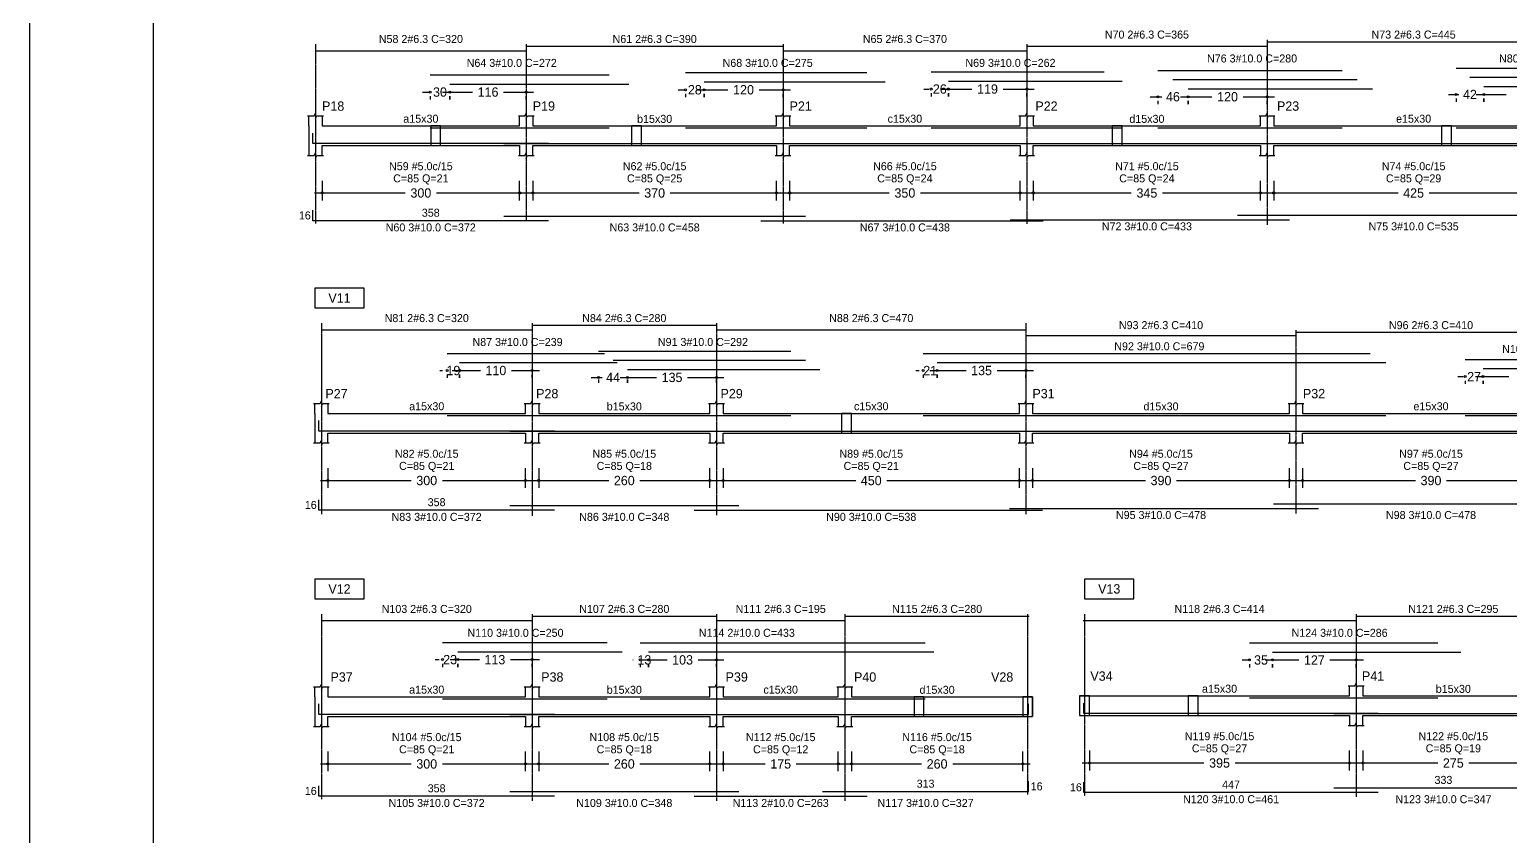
# Model space of a CAD drawing. Extents: x -8959 to 10104, y 7473 to 11928.
# Drawn here: x -8959 to -6710, y 9575 to 10800 of the extents above; entities that cross this region are included whole.
import ezdxf
from ezdxf.enums import TextEntityAlignment as Align

# ---------------------------------------------------------------- set-up
doc = ezdxf.new("R2010")
doc.units = 0
doc.header["$LTSCALE"] = 10
doc.header["$MEASUREMENT"] = 0
doc.linetypes.add('LT0', pattern=[0])
doc.linetypes.add('LT3', pattern=[0.264, 0.12, -0.048, 0.048, -0.048])
for name, color, linetype in [('COT-T', 1, 'LT0'), ('FER-L', 7, 'LT0'), ('FER-T', 2, 'LT0'), ('VIG-L', 7, 'LT0'), ('VIG-T', 8, 'LT0')]:
    doc.layers.add(name, color=color, linetype=linetype)

msp = doc.modelspace()

# ---------------------------------------------------------------- linework, layer by layer
at = {"layer": 'COT-T', "linetype": 'LT3'}
for p, q in [((-8524.9, 10778), (-8524.9, 10505.6)), ((-8204.9, 10778), (-8204.9, 10508.8)), ((-7814.9, 10778), (-7814.9, 10505.6)), ((-7444.9, 10778), (-7444.9, 10504.8)), ((-7079.9, 10784.7), (-7079.9, 10503.5)), ((-8516, 10354.1), (-8516, 10064)), ((-8196, 10354.1), (-8196, 10061.1)), ((-7916, 10354.1), (-7916, 10062.5)), ((-7446, 10354.1), (-7446, 10064)), ((-7036, 10343.4), (-7036, 10064.6)), ((-8516, 9912.4), (-8516, 9631.2)), ((-8196, 9912.4), (-8196, 9628.4)), ((-7916, 9912.4), (-7916, 9628.4)), ((-7721, 9912.4), (-7721, 9628.4)), ((-7443.5, 9912.4), (-7443.5, 9638.3)), ((-7357.1, 9912.4), (-7357.1, 9636.1)), ((-6944.6, 9912.4), (-6944.6, 9634.7))]:
    msp.add_line(p, q, dxfattribs=at)
at = {"layer": 'COT-T', "linetype": 'LT0'}
for p, q in [((-8362.2, 10705.2), (-8352.8, 10705.2)), ((-8332.2, 10705.2), (-8286.6, 10705.2)), ((-8319.1, 10705.2), (-8309.7, 10705.2)), ((-8239.3, 10705.2), (-8193.7, 10705.2)), ((-7974.2, 10708.7), (-7965.8, 10708.7)), ((-7946.2, 10708.7), (-7898.6, 10708.7)), ((-7932.1, 10708.7), (-7923.7, 10708.7)), ((-7851.3, 10708.7), (-7803.7, 10708.7)), ((-7601.2, 10709.8), (-7593.8, 10709.8)), ((-7589.9, 10703.6), (-7589.9, 10698.6)), ((-7575.2, 10709.8), (-7528.1, 10709.8)), ((-7563.9, 10698.6), (-7563.9, 10703.6)), ((-7563.9, 10703.6), (-7563.9, 10698.6)), ((-7560.1, 10709.8), (-7552.7, 10709.8)), ((-7480.8, 10709.8), (-7433.7, 10709.8)), ((-7444.9, 10698.6), (-7444.9, 10703.6)), ((-8350.9, 10698.9), (-8350.9, 10693.9)), ((-8320.9, 10693.9), (-8320.9, 10698.9)), ((-8320.9, 10698.9), (-8320.9, 10693.9)), ((-8204.9, 10693.9), (-8204.9, 10698.9)), ((-7962.9, 10702.4), (-7962.9, 10697.4)), ((-7934.9, 10697.4), (-7934.9, 10702.4)), ((-7934.9, 10702.4), (-7934.9, 10697.4)), ((-7814.9, 10697.4), (-7814.9, 10702.4)), ((-7257.2, 10698.1), (-7239.8, 10698.1)), ((-7245.9, 10691.9), (-7245.9, 10686.9)), ((-7211.2, 10698.1), (-7163.6, 10698.1)), ((-7206.1, 10698.1), (-7188.7, 10698.1)), ((-7199.9, 10686.9), (-7199.9, 10691.9)), ((-7199.9, 10691.9), (-7199.9, 10686.9)), ((-7116.3, 10698.1), (-7068.7, 10698.1)), ((-7079.9, 10686.9), (-7079.9, 10691.9)), ((-6804.2, 10701.6), (-6788.8, 10701.6)), ((-6792.9, 10695.4), (-6792.9, 10690.4)), ((-6762.2, 10701.6), (-6716.6, 10701.6)), ((-6755.1, 10701.6), (-6739.7, 10701.6)), ((-6750.9, 10690.4), (-6750.9, 10695.4)), ((-6750.9, 10695.4), (-6750.9, 10690.4)), ((-8514.9, 10570.6), (-8514.9, 10540.6)), ((-8214.9, 10540.6), (-8214.9, 10570.6)), ((-8194.9, 10570.6), (-8194.9, 10540.6)), ((-7824.9, 10540.6), (-7824.9, 10570.6)), ((-7804.9, 10570.6), (-7804.9, 10540.6)), ((-7454.9, 10540.6), (-7454.9, 10570.6)), ((-7434.9, 10570.6), (-7434.9, 10540.6)), ((-7089.9, 10540.6), (-7089.9, 10570.6)), ((-7069.9, 10570.6), (-7069.9, 10540.6)), ((-8526.2, 10551.9), (-8388.6, 10551.9)), ((-8341.3, 10551.9), (-8203.7, 10551.9)), ((-8206.2, 10551.9), (-8033.6, 10551.9)), ((-7986.3, 10551.9), (-7813.7, 10551.9)), ((-7816.2, 10551.9), (-7653.6, 10551.9)), ((-7606.3, 10551.9), (-7443.7, 10551.9)), ((-7446.2, 10551.9), (-7286.1, 10551.9)), ((-7238.8, 10551.9), (-7078.7, 10551.9)), ((-7081.2, 10551.9), (-6881.1, 10551.9)), ((-6833.8, 10551.9), (-6633.7, 10551.9)), ((-8336.2, 10282.3), (-8332.3, 10282.3)), ((-8325, 10276.1), (-8325, 10271.1)), ((-8317.2, 10282.3), (-8274.6, 10282.3)), ((-8306, 10271.1), (-8306, 10276.1)), ((-8306, 10276.1), (-8306, 10271.1)), ((-8298.6, 10282.3), (-8294.7, 10282.3)), ((-8227.3, 10282.3), (-8184.7, 10282.3)), ((-8196, 10271.1), (-8196, 10276.1)), ((-7613.2, 10282.3), (-7608.3, 10282.3)), ((-7602, 10276.1), (-7602, 10271.1)), ((-7592.2, 10282.3), (-7537.1, 10282.3)), ((-7581, 10271.1), (-7581, 10276.1)), ((-7581, 10276.1), (-7581, 10271.1)), ((-7574.6, 10282.3), (-7569.7, 10282.3)), ((-7489.8, 10282.3), (-7434.7, 10282.3)), ((-7446, 10271.1), (-7446, 10276.1)), ((-8106.2, 10271.8), (-8089.8, 10271.8)), ((-8095, 10268.5), (-8095, 10263.5)), ((-8062.2, 10271.8), (-8007.1, 10271.8)), ((-8056.1, 10271.8), (-8039.7, 10271.8)), ((-8051, 10263.5), (-8051, 10268.5)), ((-8051, 10268.5), (-8051, 10263.5)), ((-7959.8, 10271.8), (-7904.7, 10271.8)), ((-7916, 10263.5), (-7916, 10268.5)), ((-6790.2, 10273.1), (-6782.3, 10273.1)), ((-6779, 10266.8), (-6779, 10261.8)), ((-6763.2, 10273.1), (-6712.6, 10273.1)), ((-6752, 10261.8), (-6752, 10266.8)), ((-6752, 10266.8), (-6752, 10261.8)), ((-6748.6, 10273.1), (-6740.7, 10273.1)), ((-8506, 10134), (-8506, 10104)), ((-8206, 10104), (-8206, 10134)), ((-8186, 10134), (-8186, 10104)), ((-7926, 10104), (-7926, 10134)), ((-7906, 10134), (-7906, 10104)), ((-7456, 10104), (-7456, 10134)), ((-7436, 10134), (-7436, 10104)), ((-7046, 10104), (-7046, 10134)), ((-7026, 10134), (-7026, 10104)), ((-8517.2, 10115.2), (-8379.6, 10115.2)), ((-8332.3, 10115.2), (-8194.7, 10115.2)), ((-8197.2, 10115.2), (-8079.6, 10115.2)), ((-8032.3, 10115.2), (-7914.7, 10115.2)), ((-7917.2, 10115.2), (-7704.6, 10115.2)), ((-7657.3, 10115.2), (-7444.7, 10115.2)), ((-7447.2, 10115.2), (-7264.6, 10115.2)), ((-7217.3, 10115.2), (-7034.7, 10115.2)), ((-7037.2, 10115.2), (-6854.6, 10115.2)), ((-6807.3, 10115.2), (-6624.7, 10115.2)), ((-8343.2, 9843.2), (-8337.3, 9843.2)), ((-8332, 9836.9), (-8332, 9831.9)), ((-8320.2, 9843.2), (-8276.1, 9843.2)), ((-8309, 9831.9), (-8309, 9836.9)), ((-8309, 9836.9), (-8309, 9831.9)), ((-8303.6, 9843.2), (-8297.7, 9843.2)), ((-8228.8, 9843.2), (-8184.7, 9843.2)), ((-8196, 9831.9), (-8196, 9836.9)), ((-8043.2, 9842.8), (-8042.3, 9842.8)), ((-8032, 9836.6), (-8032, 9831.6)), ((-8030.2, 9842.8), (-7991.1, 9842.8)), ((-8019, 9831.6), (-8019, 9836.6)), ((-8019, 9836.6), (-8019, 9831.6)), ((-8008.6, 9842.8), (-8007.7, 9842.8)), ((-7943.8, 9842.8), (-7904.7, 9842.8)), ((-7916, 9831.6), (-7916, 9836.6)), ((-7117.8, 9842.7), (-7105.9, 9842.7)), ((-7106.6, 9836.4), (-7106.6, 9831.4)), ((-7082.8, 9842.7), (-7031.7, 9842.7)), ((-7072.2, 9842.7), (-7060.3, 9842.7)), ((-7071.6, 9831.4), (-7071.6, 9836.4)), ((-7071.6, 9836.4), (-7071.6, 9831.4)), ((-6984.4, 9842.7), (-6933.3, 9842.7)), ((-6944.6, 9831.4), (-6944.6, 9836.4)), ((-8506, 9703.6), (-8506, 9673.6)), ((-8206, 9673.6), (-8206, 9703.6)), ((-8186, 9703.6), (-8186, 9673.6)), ((-7926, 9673.6), (-7926, 9703.6)), ((-7906, 9703.6), (-7906, 9673.6)), ((-7731, 9673.6), (-7731, 9703.6)), ((-7711, 9703.6), (-7711, 9673.6)), ((-7451, 9673.6), (-7451, 9703.6)), ((-7349.6, 9705), (-7349.6, 9675)), ((-6954.6, 9675), (-6954.6, 9705)), ((-6934.6, 9705), (-6934.6, 9675)), ((-8517.2, 9684.8), (-8379.6, 9684.8)), ((-8332.3, 9684.8), (-8194.7, 9684.8)), ((-8197.2, 9684.8), (-8079.6, 9684.8)), ((-8032.3, 9684.8), (-7914.7, 9684.8)), ((-7917.2, 9684.8), (-7842.1, 9684.8)), ((-7794.8, 9684.8), (-7719.7, 9684.8)), ((-7722.2, 9684.8), (-7604.6, 9684.8)), ((-7557.3, 9684.8), (-7439.7, 9684.8)), ((-7360.8, 9686.2), (-7175.7, 9686.2)), ((-7128.4, 9686.2), (-6943.3, 9686.2)), ((-6945.8, 9686.2), (-6820.7, 9686.2)), ((-6773.4, 9686.2), (-6648.3, 9686.2))]:
    msp.add_line(p, q, dxfattribs=at)
at = {"layer": 'COT-T'}
for centre in [(-8350.9, 10705.2), (-8320.9, 10705.2), (-8320.9, 10705.2), (-8204.9, 10705.2), (-7962.9, 10708.7), (-7934.9, 10708.7), (-7934.9, 10708.7), (-7814.9, 10708.7), (-7589.9, 10709.8), (-7563.9, 10709.8), (-7563.9, 10709.8), (-7444.9, 10709.8), (-7245.9, 10698.1), (-7199.9, 10698.1), (-7199.9, 10698.1), (-7079.9, 10698.1), (-6792.9, 10701.6), (-6750.9, 10701.6), (-6750.9, 10701.6), (-8514.9, 10551.9), (-8214.9, 10551.9), (-8194.9, 10551.9), (-7824.9, 10551.9), (-7804.9, 10551.9), (-7454.9, 10551.9), (-7434.9, 10551.9), (-7089.9, 10551.9), (-7069.9, 10551.9), (-8325, 10282.3), (-8306, 10282.3), (-8306, 10282.3), (-8196, 10282.3), (-7602, 10282.3), (-7581, 10282.3), (-7581, 10282.3), (-7446, 10282.3), (-8095, 10271.8), (-8051, 10271.8), (-8051, 10271.8), (-7916, 10271.8), (-6779, 10273.1), (-6752, 10273.1), (-6752, 10273.1), (-8506, 10115.2), (-8206, 10115.2), (-8186, 10115.2), (-7926, 10115.2), (-7906, 10115.2), (-7456, 10115.2), (-7436, 10115.2), (-7046, 10115.2), (-7026, 10115.2), (-8332, 9843.2), (-8309, 9843.2), (-8309, 9843.2), (-8196, 9843.2), (-8032, 9842.8), (-8019, 9842.8), (-8019, 9842.8), (-7916, 9842.8), (-7106.6, 9842.7), (-7071.6, 9842.7), (-7071.6, 9842.7), (-6944.6, 9842.7), (-8506, 9684.8), (-8206, 9684.8), (-8186, 9684.8), (-7926, 9684.8), (-7906, 9684.8), (-7731, 9684.8), (-7711, 9684.8), (-7451, 9684.8), (-7349.6, 9686.2), (-6954.6, 9686.2), (-6934.6, 9686.2)]:
    msp.add_circle(centre, 1.5, dxfattribs=at)
at = {"layer": 'FER-T', "linetype": 'LT0'}
for p, q in [((-8204.9, 10775), (-7814.9, 10775)), ((-7444.9, 10774.7), (-7079.9, 10774.7)), ((-7079.9, 10781.7), (-6634.9, 10781.7)), ((-8524.9, 10768), (-8204.9, 10768)), ((-7814.9, 10768), (-7444.9, 10768)), ((-8350.9, 10731.2), (-8078.9, 10731.2)), ((-7962.9, 10734.7), (-7687.9, 10734.7)), ((-7589.9, 10735.8), (-7327.2, 10735.8)), ((-7245.9, 10738.1), (-6965.9, 10738.1)), ((-6792.9, 10741.6), (-6523.9, 10741.6)), ((-6771.9, 10727.6), (-6502.9, 10727.6)), ((-8320.9, 10717.2), (-8048.9, 10717.2)), ((-7934.9, 10720.7), (-7659.9, 10720.7)), ((-7563.9, 10721.8), (-7299.9, 10721.8)), ((-7222.9, 10724.1), (-6942.9, 10724.1)), ((-7199.9, 10710.1), (-6919.9, 10710.1)), ((-6750.9, 10713.6), (-6481.9, 10713.6)), ((-8528.9, 10626.9), (-8528.9, 10642.9)), ((-8350.9, 10650.9), (-8078.9, 10650.9)), ((-7962.9, 10650.9), (-7687.9, 10650.9)), ((-7589.9, 10650.9), (-7419.9, 10650.9)), ((-7469.9, 10650.9), (-7299.9, 10650.9)), ((-7245.9, 10650.9), (-6965.9, 10650.9)), ((-6792.9, 10650.9), (-6523.9, 10650.9)), ((-8170.9, 10626.9), (-8528.9, 10626.9)), ((-8238.9, 10626.9), (-7780.9, 10626.9)), ((-7848.9, 10626.9), (-7419.9, 10626.9)), ((-7469.9, 10626.9), (-7045.9, 10626.9)), ((-7124.9, 10626.9), (-6589.9, 10626.9)), ((-8528.9, 10509.8), (-8528.9, 10525.8)), ((-8170.9, 10509.8), (-8528.9, 10509.8)), ((-8238.9, 10516.8), (-7780.9, 10516.8)), ((-7848.9, 10509.8), (-7419.9, 10509.8)), ((-7469.9, 10511.3), (-7045.9, 10511.3)), ((-7124.9, 10518.3), (-6589.9, 10518.3)), ((-8516, 10344.1), (-8196, 10344.1)), ((-8196, 10351.1), (-7916, 10351.1)), ((-7916, 10344.1), (-7446, 10344.1)), ((-7446, 10335.5), (-7036, 10335.5)), ((-7036, 10340.4), (-6626, 10340.4)), ((-8325, 10308.3), (-8086, 10308.3)), ((-8095, 10311.8), (-7803, 10311.8)), ((-7602, 10308.3), (-6923.4, 10308.3)), ((-6779, 10299.1), (-6512, 10299.1)), ((-8306, 10294.3), (-8067, 10294.3)), ((-8073, 10297.8), (-7781, 10297.8)), ((-8051, 10283.8), (-7759, 10283.8)), ((-7581, 10294.3), (-6899.4, 10294.3)), ((-6752, 10285.1), (-6485, 10285.1)), ((-8325, 10214.2), (-8086, 10214.2)), ((-8095, 10214.2), (-7803, 10214.2)), ((-7602, 10214.2), (-7421, 10214.2)), ((-7471, 10214.2), (-6899.4, 10214.2)), ((-6779, 10214.2), (-6512, 10214.2)), ((-8520, 10190.2), (-8520, 10206.2)), ((-8162, 10190.2), (-8520, 10190.2)), ((-8230, 10190.2), (-7882, 10190.2)), ((-7950, 10190.2), (-7421, 10190.2)), ((-7471, 10190.2), (-7002, 10190.2)), ((-7070, 10190.2), (-6592, 10190.2)), ((-8520, 10070.1), (-8520, 10086.1)), ((-8230, 10077.1), (-7882, 10077.1)), ((-7070, 10079.9), (-6592, 10079.9)), ((-8162, 10070.1), (-8520, 10070.1)), ((-7950, 10070.1), (-7421, 10070.1)), ((-7471, 10072.9), (-7002, 10072.9)), ((-8516, 9902.4), (-8196, 9902.4)), ((-8196, 9909.4), (-7916, 9909.4)), ((-7916, 9902.4), (-7721, 9902.4)), ((-7721, 9909.4), (-7441, 9909.4)), ((-7359.1, 9902.4), (-6945.1, 9902.4)), ((-6944.6, 9909.4), (-6649.6, 9909.4)), ((-8332, 9869.2), (-8082, 9869.2)), ((-8309, 9855.2), (-8059, 9855.2)), ((-8032, 9868.8), (-7599, 9868.8)), ((-8019, 9854.8), (-7586, 9854.8)), ((-7106.6, 9868.7), (-6820.6, 9868.7)), ((-7071.6, 9854.7), (-6785.6, 9854.7)), ((-8332, 9783.8), (-8082, 9783.8)), ((-8032, 9783.8), (-7599, 9783.8)), ((-7106.6, 9785.2), (-6820.6, 9785.2)), ((-8520, 9759.8), (-8520, 9775.8)), ((-8162, 9759.8), (-8520, 9759.8)), ((-8230, 9759.8), (-7882, 9759.8)), ((-7950, 9759.8), (-7687, 9759.8)), ((-7755, 9759.8), (-7442, 9759.8)), ((-7442, 9759.8), (-7442, 9775.8)), ((-7358.1, 9761.2), (-7358.1, 9777.2)), ((-6911.1, 9761.2), (-7358.1, 9761.2)), ((-6978.6, 9761.2), (-6645.6, 9761.2)), ((-8520, 9635.7), (-8520, 9651.7)), ((-7442, 9642.7), (-7442, 9658.7)), ((-7358.1, 9641.3), (-7358.1, 9657.3)), ((-6978.6, 9648.3), (-6645.6, 9648.3)), ((-8162, 9635.7), (-8520, 9635.7)), ((-8230, 9642.7), (-7882, 9642.7)), ((-7950, 9635.7), (-7687, 9635.7)), ((-7755, 9642.7), (-7442, 9642.7)), ((-6911.1, 9641.3), (-7358.1, 9641.3))]:
    msp.add_line(p, q, dxfattribs=at)
at = {"layer": 'VIG-T', "linetype": 'ByBlock'}
for p, q in [((-8959, 11928.5), (-8959, 7473.5)), ((-8771.5, 11853.5), (-8771.5, 7573.5))]:
    msp.add_line(p, q, dxfattribs=at)
at = {"layer": 'VIG-T', "linetype": 'LT0'}
for p, q in [((-8536.9, 10668.9), (-8526.9, 10668.9)), ((-8534.9, 10653.9), (-8534.9, 10668.9)), ((-8526.9, 10668.9), (-8524.9, 10672.9)), ((-8524.9, 10672.9), (-8524.9, 10664.9)), ((-8524.9, 10664.9), (-8522.9, 10668.9)), ((-8522.9, 10668.9), (-8512.9, 10668.9)), ((-8514.9, 10668.9), (-8514.9, 10653.9)), ((-8216.9, 10668.9), (-8206.9, 10668.9)), ((-8214.9, 10653.9), (-8214.9, 10668.9)), ((-8206.9, 10668.9), (-8204.9, 10672.9)), ((-8204.9, 10672.9), (-8204.9, 10664.9)), ((-8204.9, 10664.9), (-8202.9, 10668.9)), ((-8202.9, 10668.9), (-8192.9, 10668.9)), ((-8194.9, 10668.9), (-8194.9, 10653.9)), ((-7826.9, 10668.9), (-7816.9, 10668.9)), ((-7824.9, 10653.9), (-7824.9, 10668.9)), ((-7816.9, 10668.9), (-7814.9, 10672.9)), ((-7814.9, 10672.9), (-7814.9, 10664.9)), ((-7814.9, 10664.9), (-7812.9, 10668.9)), ((-7812.9, 10668.9), (-7802.9, 10668.9)), ((-7804.9, 10668.9), (-7804.9, 10653.9)), ((-7456.9, 10668.9), (-7446.9, 10668.9)), ((-7454.9, 10653.9), (-7454.9, 10668.9)), ((-7446.9, 10668.9), (-7444.9, 10672.9)), ((-7444.9, 10672.9), (-7444.9, 10664.9)), ((-7444.9, 10664.9), (-7442.9, 10668.9)), ((-7442.9, 10668.9), (-7432.9, 10668.9)), ((-7434.9, 10668.9), (-7434.9, 10653.9)), ((-7434.9, 10668.9), (-7434.9, 10653.9)), ((-7091.9, 10668.9), (-7081.9, 10668.9)), ((-7089.9, 10653.9), (-7089.9, 10668.9)), ((-7081.9, 10668.9), (-7079.9, 10672.9)), ((-7079.9, 10672.9), (-7079.9, 10664.9)), ((-7079.9, 10664.9), (-7077.9, 10668.9)), ((-7077.9, 10668.9), (-7067.9, 10668.9)), ((-7069.9, 10668.9), (-7069.9, 10653.9)), ((-8534.9, 10653.9), (-8534.9, 10623.9)), ((-8514.9, 10653.9), (-8349.9, 10653.9)), ((-8349.9, 10653.9), (-8334.9, 10653.9)), ((-8334.9, 10653.9), (-8349.9, 10653.9)), ((-8349.9, 10653.9), (-8349.9, 10623.9)), ((-8334.9, 10653.9), (-8214.9, 10653.9)), ((-8334.9, 10623.9), (-8334.9, 10653.9)), ((-8194.9, 10653.9), (-8044.9, 10653.9)), ((-8044.9, 10653.9), (-8029.9, 10653.9)), ((-8029.9, 10653.9), (-8044.9, 10653.9)), ((-8044.9, 10653.9), (-8044.9, 10623.9)), ((-8029.9, 10653.9), (-7824.9, 10653.9)), ((-8029.9, 10623.9), (-8029.9, 10653.9)), ((-7804.9, 10653.9), (-7454.9, 10653.9)), ((-7434.9, 10653.9), (-7419.9, 10653.9)), ((-7434.9, 10653.9), (-7314.9, 10653.9)), ((-7314.9, 10653.9), (-7299.9, 10653.9)), ((-7299.9, 10653.9), (-7314.9, 10653.9)), ((-7314.9, 10653.9), (-7314.9, 10623.9)), ((-7299.9, 10653.9), (-7089.9, 10653.9)), ((-7299.9, 10623.9), (-7299.9, 10653.9)), ((-7069.9, 10653.9), (-6814.9, 10653.9)), ((-6814.9, 10653.9), (-6799.9, 10653.9)), ((-6799.9, 10653.9), (-6814.9, 10653.9)), ((-6814.9, 10653.9), (-6814.9, 10623.9)), ((-6799.9, 10653.9), (-6644.9, 10653.9)), ((-6799.9, 10623.9), (-6799.9, 10653.9)), ((-8534.9, 10623.9), (-8534.9, 10608.9)), ((-8514.9, 10623.9), (-8349.9, 10623.9)), ((-8514.9, 10608.9), (-8514.9, 10623.9)), ((-8349.9, 10623.9), (-8334.9, 10623.9)), ((-8349.9, 10623.9), (-8334.9, 10623.9)), ((-8334.9, 10623.9), (-8214.9, 10623.9)), ((-8214.9, 10623.9), (-8214.9, 10608.9)), ((-8194.9, 10623.9), (-8044.9, 10623.9)), ((-8194.9, 10608.9), (-8194.9, 10623.9)), ((-8044.9, 10623.9), (-8029.9, 10623.9)), ((-8044.9, 10623.9), (-8029.9, 10623.9)), ((-8029.9, 10623.9), (-7824.9, 10623.9)), ((-7824.9, 10623.9), (-7824.9, 10608.9)), ((-7804.9, 10623.9), (-7454.9, 10623.9)), ((-7804.9, 10608.9), (-7804.9, 10623.9)), ((-7454.9, 10623.9), (-7454.9, 10608.9)), ((-7434.9, 10608.9), (-7434.9, 10623.9)), ((-7434.9, 10623.9), (-7314.9, 10623.9)), ((-7314.9, 10623.9), (-7299.9, 10623.9)), ((-7314.9, 10623.9), (-7299.9, 10623.9)), ((-7299.9, 10623.9), (-7089.9, 10623.9)), ((-7089.9, 10623.9), (-7089.9, 10608.9)), ((-7069.9, 10623.9), (-6814.9, 10623.9)), ((-7069.9, 10608.9), (-7069.9, 10623.9)), ((-6814.9, 10623.9), (-6799.9, 10623.9)), ((-6814.9, 10623.9), (-6799.9, 10623.9)), ((-6799.9, 10623.9), (-6644.9, 10623.9)), ((-8536.9, 10608.9), (-8526.9, 10608.9)), ((-8526.9, 10608.9), (-8524.9, 10612.9)), ((-8524.9, 10612.9), (-8524.9, 10604.9)), ((-8524.9, 10604.9), (-8522.9, 10608.9)), ((-8522.9, 10608.9), (-8512.9, 10608.9)), ((-8216.9, 10608.9), (-8206.9, 10608.9)), ((-8206.9, 10608.9), (-8204.9, 10612.9)), ((-8204.9, 10612.9), (-8204.9, 10604.9)), ((-8204.9, 10604.9), (-8202.9, 10608.9)), ((-8202.9, 10608.9), (-8192.9, 10608.9)), ((-7826.9, 10608.9), (-7816.9, 10608.9)), ((-7816.9, 10608.9), (-7814.9, 10612.9)), ((-7814.9, 10612.9), (-7814.9, 10604.9)), ((-7814.9, 10604.9), (-7812.9, 10608.9)), ((-7812.9, 10608.9), (-7802.9, 10608.9)), ((-7456.9, 10608.9), (-7446.9, 10608.9)), ((-7446.9, 10608.9), (-7444.9, 10612.9)), ((-7444.9, 10612.9), (-7444.9, 10604.9)), ((-7444.9, 10604.9), (-7442.9, 10608.9)), ((-7442.9, 10608.9), (-7432.9, 10608.9)), ((-7091.9, 10608.9), (-7081.9, 10608.9)), ((-7081.9, 10608.9), (-7079.9, 10612.9)), ((-7079.9, 10612.9), (-7079.9, 10604.9)), ((-7079.9, 10604.9), (-7077.9, 10608.9)), ((-7077.9, 10608.9), (-7067.9, 10608.9)), ((-8451, 10407.3), (-8526, 10407.3)), ((-8526, 10407.3), (-8526, 10377.3)), ((-8451, 10377.3), (-8451, 10407.3)), ((-8526, 10377.3), (-8451, 10377.3)), ((-8528, 10232.2), (-8518, 10232.2)), ((-8526, 10217.2), (-8526, 10232.2)), ((-8518, 10232.2), (-8516, 10236.2)), ((-8516, 10236.2), (-8516, 10228.2)), ((-8516, 10228.2), (-8514, 10232.2)), ((-8514, 10232.2), (-8504, 10232.2)), ((-8506, 10232.2), (-8506, 10217.2)), ((-8208, 10232.2), (-8198, 10232.2)), ((-8206, 10217.2), (-8206, 10232.2)), ((-8198, 10232.2), (-8196, 10236.2)), ((-8196, 10236.2), (-8196, 10228.2)), ((-8196, 10228.2), (-8194, 10232.2)), ((-8194, 10232.2), (-8184, 10232.2)), ((-8186, 10232.2), (-8186, 10217.2)), ((-7928, 10232.2), (-7918, 10232.2)), ((-7926, 10217.2), (-7926, 10232.2)), ((-7918, 10232.2), (-7916, 10236.2)), ((-7916, 10236.2), (-7916, 10228.2)), ((-7916, 10228.2), (-7914, 10232.2)), ((-7914, 10232.2), (-7904, 10232.2)), ((-7906, 10232.2), (-7906, 10217.2)), ((-7458, 10232.2), (-7448, 10232.2)), ((-7456, 10217.2), (-7456, 10232.2)), ((-7448, 10232.2), (-7446, 10236.2)), ((-7446, 10236.2), (-7446, 10228.2)), ((-7446, 10228.2), (-7444, 10232.2)), ((-7444, 10232.2), (-7434, 10232.2)), ((-7436, 10232.2), (-7436, 10217.2)), ((-7436, 10232.2), (-7436, 10217.2)), ((-7048, 10232.2), (-7038, 10232.2)), ((-7046, 10217.2), (-7046, 10232.2)), ((-7038, 10232.2), (-7036, 10236.2)), ((-7036, 10236.2), (-7036, 10228.2)), ((-7036, 10228.2), (-7034, 10232.2)), ((-7034, 10232.2), (-7024, 10232.2)), ((-7026, 10232.2), (-7026, 10217.2)), ((-8526, 10217.2), (-8526, 10187.2)), ((-8506, 10217.2), (-8206, 10217.2)), ((-8186, 10217.2), (-7926, 10217.2)), ((-7906, 10217.2), (-7726, 10217.2)), ((-7726, 10217.2), (-7711, 10217.2)), ((-7711, 10217.2), (-7726, 10217.2)), ((-7726, 10217.2), (-7726, 10187.2)), ((-7711, 10217.2), (-7456, 10217.2)), ((-7711, 10187.2), (-7711, 10217.2)), ((-7436, 10217.2), (-7421, 10217.2)), ((-7436, 10217.2), (-7046, 10217.2)), ((-7026, 10217.2), (-6636, 10217.2)), ((-8526, 10187.2), (-8526, 10172.2)), ((-8506, 10187.2), (-8206, 10187.2)), ((-8506, 10172.2), (-8506, 10187.2)), ((-8206, 10187.2), (-8206, 10172.2)), ((-8186, 10187.2), (-7926, 10187.2)), ((-8186, 10172.2), (-8186, 10187.2)), ((-7926, 10187.2), (-7926, 10172.2)), ((-7906, 10187.2), (-7726, 10187.2)), ((-7906, 10172.2), (-7906, 10187.2)), ((-7726, 10187.2), (-7711, 10187.2)), ((-7726, 10187.2), (-7711, 10187.2)), ((-7711, 10187.2), (-7456, 10187.2)), ((-7456, 10187.2), (-7456, 10172.2)), ((-7436, 10172.2), (-7436, 10187.2)), ((-7436, 10187.2), (-7046, 10187.2)), ((-7046, 10187.2), (-7046, 10172.2)), ((-7026, 10187.2), (-6636, 10187.2)), ((-7026, 10172.2), (-7026, 10187.2)), ((-8528, 10172.2), (-8518, 10172.2)), ((-8518, 10172.2), (-8516, 10176.2)), ((-8516, 10176.2), (-8516, 10168.2)), ((-8516, 10168.2), (-8514, 10172.2)), ((-8514, 10172.2), (-8504, 10172.2)), ((-8208, 10172.2), (-8198, 10172.2)), ((-8198, 10172.2), (-8196, 10176.2)), ((-8196, 10176.2), (-8196, 10168.2)), ((-8196, 10168.2), (-8194, 10172.2)), ((-8194, 10172.2), (-8184, 10172.2)), ((-7928, 10172.2), (-7918, 10172.2)), ((-7918, 10172.2), (-7916, 10176.2)), ((-7916, 10176.2), (-7916, 10168.2)), ((-7916, 10168.2), (-7914, 10172.2)), ((-7914, 10172.2), (-7904, 10172.2)), ((-7458, 10172.2), (-7448, 10172.2)), ((-7448, 10172.2), (-7446, 10176.2)), ((-7446, 10176.2), (-7446, 10168.2)), ((-7446, 10168.2), (-7444, 10172.2)), ((-7444, 10172.2), (-7434, 10172.2)), ((-7048, 10172.2), (-7038, 10172.2)), ((-7038, 10172.2), (-7036, 10176.2)), ((-7036, 10176.2), (-7036, 10168.2)), ((-7036, 10168.2), (-7034, 10172.2)), ((-7034, 10172.2), (-7024, 10172.2)), ((-8451, 9965.6), (-8526, 9965.6)), ((-8526, 9965.6), (-8526, 9935.6)), ((-8451, 9935.6), (-8451, 9965.6)), ((-7282.1, 9965.6), (-7357.1, 9965.6)), ((-7357.1, 9965.6), (-7357.1, 9935.6)), ((-7282.1, 9935.6), (-7282.1, 9965.6)), ((-8526, 9935.6), (-8451, 9935.6)), ((-7357.1, 9935.6), (-7282.1, 9935.6)), ((-8518, 9801.8), (-8516, 9805.8)), ((-8516, 9805.8), (-8516, 9797.8)), ((-8198, 9801.8), (-8196, 9805.8)), ((-8196, 9805.8), (-8196, 9797.8)), ((-7918, 9801.8), (-7916, 9805.8)), ((-7916, 9805.8), (-7916, 9797.8)), ((-7723, 9801.8), (-7721, 9805.8)), ((-7721, 9805.8), (-7721, 9797.8)), ((-6946.6, 9803.2), (-6944.6, 9807.2)), ((-6944.6, 9807.2), (-6944.6, 9799.2)), ((-8528, 9801.8), (-8518, 9801.8)), ((-8526, 9786.8), (-8526, 9801.8)), ((-8526, 9786.8), (-8526, 9756.8)), ((-8516, 9797.8), (-8514, 9801.8)), ((-8514, 9801.8), (-8504, 9801.8)), ((-8506, 9801.8), (-8506, 9786.8)), ((-8506, 9786.8), (-8206, 9786.8)), ((-8208, 9801.8), (-8198, 9801.8)), ((-8206, 9786.8), (-8206, 9801.8)), ((-8196, 9797.8), (-8194, 9801.8)), ((-8194, 9801.8), (-8184, 9801.8)), ((-8186, 9801.8), (-8186, 9786.8)), ((-8186, 9786.8), (-7926, 9786.8)), ((-7928, 9801.8), (-7918, 9801.8)), ((-7926, 9786.8), (-7926, 9801.8)), ((-7916, 9797.8), (-7914, 9801.8)), ((-7914, 9801.8), (-7904, 9801.8)), ((-7906, 9801.8), (-7906, 9786.8)), ((-7906, 9786.8), (-7731, 9786.8)), ((-7733, 9801.8), (-7723, 9801.8)), ((-7731, 9786.8), (-7731, 9801.8)), ((-7721, 9797.8), (-7719, 9801.8)), ((-7719, 9801.8), (-7709, 9801.8)), ((-7711, 9801.8), (-7711, 9786.8)), ((-7711, 9786.8), (-7616, 9786.8)), ((-7616, 9786.8), (-7601, 9786.8)), ((-7601, 9786.8), (-7616, 9786.8)), ((-7616, 9786.8), (-7616, 9756.8)), ((-7601, 9786.8), (-7451, 9786.8)), ((-7601, 9756.8), (-7601, 9786.8)), ((-7451, 9786.8), (-7436, 9786.8)), ((-7436, 9786.8), (-7451, 9786.8)), ((-7451, 9786.8), (-7451, 9756.8)), ((-7436, 9786.8), (-7436, 9756.8)), ((-7436, 9756.8), (-7436, 9786.8)), ((-7364.6, 9788.2), (-7349.6, 9788.2)), ((-7364.6, 9788.2), (-7364.6, 9758.2)), ((-7349.6, 9788.2), (-7364.6, 9788.2)), ((-7364.6, 9788.2), (-7364.6, 9758.2)), ((-7349.6, 9788.2), (-7199.6, 9788.2)), ((-7349.6, 9758.2), (-7349.6, 9788.2)), ((-7199.6, 9788.2), (-7184.6, 9788.2)), ((-7184.6, 9788.2), (-7199.6, 9788.2)), ((-7199.6, 9788.2), (-7199.6, 9758.2)), ((-7184.6, 9788.2), (-6954.6, 9788.2)), ((-7184.6, 9758.2), (-7184.6, 9788.2)), ((-6956.6, 9803.2), (-6946.6, 9803.2)), ((-6954.6, 9788.2), (-6954.6, 9803.2)), ((-6944.6, 9799.2), (-6942.6, 9803.2)), ((-6942.6, 9803.2), (-6932.6, 9803.2)), ((-6934.6, 9803.2), (-6934.6, 9788.2)), ((-6934.6, 9788.2), (-6659.6, 9788.2)), ((-8528, 9741.8), (-8518, 9741.8)), ((-8526, 9756.8), (-8526, 9741.8)), ((-8518, 9741.8), (-8516, 9745.8)), ((-8516, 9745.8), (-8516, 9737.8)), ((-8516, 9737.8), (-8514, 9741.8)), ((-8514, 9741.8), (-8504, 9741.8)), ((-8506, 9756.8), (-8206, 9756.8)), ((-8506, 9741.8), (-8506, 9756.8)), ((-8208, 9741.8), (-8198, 9741.8)), ((-8206, 9756.8), (-8206, 9741.8)), ((-8198, 9741.8), (-8196, 9745.8)), ((-8196, 9745.8), (-8196, 9737.8)), ((-8196, 9737.8), (-8194, 9741.8)), ((-8194, 9741.8), (-8184, 9741.8)), ((-8186, 9756.8), (-7926, 9756.8)), ((-8186, 9741.8), (-8186, 9756.8)), ((-7928, 9741.8), (-7918, 9741.8)), ((-7926, 9756.8), (-7926, 9741.8)), ((-7918, 9741.8), (-7916, 9745.8)), ((-7916, 9745.8), (-7916, 9737.8)), ((-7916, 9737.8), (-7914, 9741.8)), ((-7914, 9741.8), (-7904, 9741.8)), ((-7906, 9756.8), (-7731, 9756.8)), ((-7906, 9741.8), (-7906, 9756.8)), ((-7733, 9741.8), (-7723, 9741.8)), ((-7731, 9756.8), (-7731, 9741.8)), ((-7723, 9741.8), (-7721, 9745.8)), ((-7721, 9745.8), (-7721, 9737.8)), ((-7721, 9737.8), (-7719, 9741.8)), ((-7719, 9741.8), (-7709, 9741.8)), ((-7711, 9756.8), (-7616, 9756.8)), ((-7711, 9741.8), (-7711, 9756.8)), ((-7616, 9756.8), (-7601, 9756.8)), ((-7616, 9756.8), (-7601, 9756.8)), ((-7601, 9756.8), (-7451, 9756.8)), ((-7451, 9756.8), (-7436, 9756.8)), ((-7451, 9756.8), (-7436, 9756.8)), ((-7364.6, 9758.2), (-7349.6, 9758.2)), ((-7364.6, 9758.2), (-7349.6, 9758.2)), ((-7349.6, 9758.2), (-7199.6, 9758.2)), ((-7199.6, 9758.2), (-7184.6, 9758.2)), ((-7199.6, 9758.2), (-7184.6, 9758.2)), ((-7184.6, 9758.2), (-6954.6, 9758.2)), ((-6956.6, 9743.2), (-6946.6, 9743.2)), ((-6954.6, 9758.2), (-6954.6, 9743.2)), ((-6946.6, 9743.2), (-6944.6, 9747.2)), ((-6944.6, 9747.2), (-6944.6, 9739.2)), ((-6944.6, 9739.2), (-6942.6, 9743.2)), ((-6942.6, 9743.2), (-6932.6, 9743.2)), ((-6934.6, 9758.2), (-6659.6, 9758.2)), ((-6934.6, 9743.2), (-6934.6, 9758.2))]:
    msp.add_line(p, q, dxfattribs=at)

# ---------------------------------------------------------------- texts
at = {"layer": 'COT-T'}
for s, p in [('30', (-8335.9, 10705.2)), ('116', (-8262.9, 10705.2)), ('28', (-7948.9, 10708.7)), ('120', (-7874.9, 10708.7)), ('26', (-7576.9, 10709.8)), ('119', (-7504.4, 10709.8)), ('46', (-7222.9, 10698.1)), ('120', (-7139.9, 10698.1)), ('42', (-6771.9, 10701.6)), ('300', (-8364.9, 10551.9)), ('370', (-8009.9, 10551.9)), ('350', (-7629.9, 10551.9)), ('345', (-7262.4, 10551.9)), ('425', (-6857.4, 10551.9)), ('19', (-8315.5, 10282.3)), ('110', (-8251, 10282.3)), ('44', (-8073, 10271.8)), ('135', (-7983.5, 10271.8)), ('21', (-7591.5, 10282.3)), ('135', (-7513.5, 10282.3)), ('27', (-6765.5, 10273.1)), ('300', (-8356, 10115.2)), ('260', (-8056, 10115.2)), ('450', (-7681, 10115.2)), ('390', (-7241, 10115.2)), ('390', (-6831, 10115.2)), ('23', (-8320.5, 9843.2)), ('113', (-8252.5, 9843.2)), ('13', (-8025.5, 9842.8)), ('103', (-7967.5, 9842.8)), ('35', (-7089.1, 9842.7)), ('127', (-7008.1, 9842.7)), ('300', (-8356, 9684.8)), ('260', (-8056, 9684.8)), ('175', (-7818.5, 9684.8)), ('260', (-7581, 9684.8)), ('395', (-7152.1, 9686.2)), ('275', (-6797.1, 9686.2))]:
    msp.add_text(s, height=14.18, dxfattribs=at).set_placement(p, align=Align.MIDDLE)
at = {"layer": 'FER-L'}
for s, p in [('N70 2#6.3 C=365', (-7262.4, 10792.5)), ('N73 2#6.3 C=445', (-6857.4, 10792.5)), ('N58 2#6.3 C=320', (-8364.9, 10785.8)), ('N61 2#6.3 C=390', (-8009.9, 10785.8)), ('N65 2#6.3 C=370', (-7629.9, 10785.8)), ('N64 3#10.0 C=272', (-8226.9, 10749.5)), ('N68 3#10.0 C=275', (-7838.3, 10749.5)), ('N69 3#10.0 C=262', (-7469.6, 10749.5)), ('N76 3#10.0 C=280', (-7102.7, 10756.2)), ('N80 3#10.0 C=269', (-6659.2, 10756.2)), ('N59 #5.0c/15', (-8364.9, 10592.8)), ('N62 #5.0c/15', (-8009.9, 10592.8)), ('N66 #5.0c/15', (-7629.9, 10592.8)), ('N71 #5.0c/15', (-7262.4, 10592.8)), ('N74 #5.0c/15', (-6857.4, 10592.8)), ('C=85 Q=21', (-8364.9, 10572.5)), ('C=85 Q=25', (-8009.9, 10572.5)), ('C=85 Q=24', (-7629.9, 10572.5)), ('C=85 Q=24', (-7262.4, 10572.5)), ('C=85 Q=29', (-6857.4, 10572.5)), ('16', (-8541.1, 10517.8)), ('358', (-8349.9, 10521.9)), ('N60 3#10.0 C=372', (-8349.9, 10499.6)), ('N63 3#10.0 C=458', (-8009.9, 10499.6)), ('N67 3#10.0 C=438', (-7629.9, 10499.6)), ('N72 3#10.0 C=433', (-7262.4, 10501.2)), ('N75 3#10.0 C=535', (-6857.4, 10501.2)), ('N81 2#6.3 C=320', (-8356, 10361.9)), ('N84 2#6.3 C=280', (-8056, 10361.9)), ('N88 2#6.3 C=470', (-7681, 10361.9)), ('N93 2#6.3 C=410', (-7241, 10351.2)), ('N96 2#6.3 C=410', (-6831, 10351.2)), ('N87 3#10.0 C=239', (-8218.1, 10325.6)), ('N91 3#10.0 C=292', (-7936.6, 10325.6)), ('N92 3#10.0 C=679', (-7243.5, 10319.1)), ('N102 3#10.0 C=267', (-6650.1, 10314.9)), ('N82 #5.0c/15', (-8356, 10156.1)), ('C=85 Q=21', (-8356, 10135.8)), ('N85 #5.0c/15', (-8056, 10156.1)), ('C=85 Q=18', (-8056, 10135.8)), ('N89 #5.0c/15', (-7681, 10156.1)), ('C=85 Q=21', (-7681, 10135.8)), ('N94 #5.0c/15', (-7241, 10156.1)), ('C=85 Q=27', (-7241, 10135.8)), ('N97 #5.0c/15', (-6831, 10156.1)), ('C=85 Q=27', (-6831, 10135.8)), ('16', (-8532.1, 10078.1)), ('358', (-8341, 10082.3)), ('N83 3#10.0 C=372', (-8341, 10060)), ('N86 3#10.0 C=348', (-8056, 10060)), ('N90 3#10.0 C=538', (-7681, 10060)), ('N95 3#10.0 C=478', (-7241, 10062.8)), ('N98 3#10.0 C=478', (-6831, 10062.8)), ('N103 2#6.3 C=320', (-8356, 9920.2)), ('N107 2#6.3 C=280', (-8056, 9920.2)), ('N111 2#6.3 C=195', (-7818.5, 9920.2)), ('N115 2#6.3 C=280', (-7581, 9920.2)), ('N118 2#6.3 C=414', (-7152.1, 9920.2)), ('N121 2#6.3 C=295', (-6797.1, 9920.2)), ('N110 3#10.0 C=250', (-8221.2, 9883.9)), ('N114 2#10.0 C=433', (-7869.9, 9883.9)), ('N124 3#10.0 C=286', (-6969.8, 9883.9)), ('N104 #5.0c/15', (-8356, 9725.7)), ('N108 #5.0c/15', (-8056, 9725.7)), ('N112 #5.0c/15', (-7818.5, 9725.7)), ('N116 #5.0c/15', (-7581, 9725.7)), ('N119 #5.0c/15', (-7152.1, 9727.1)), ('C=85 Q=27', (-7152.1, 9706.9)), ('N122 #5.0c/15', (-6797.1, 9727.1)), ('C=85 Q=19', (-6797.1, 9706.9)), ('C=85 Q=21', (-8356, 9705.4)), ('C=85 Q=18', (-8056, 9705.4)), ('C=85 Q=12', (-7818.5, 9705.4)), ('C=85 Q=18', (-7581, 9705.4)), ('16', (-8532.1, 9643.7)), ('358', (-8341, 9647.8)), ('313', (-7598.5, 9654.8)), ('16', (-7429.8, 9650.7)), ('16', (-7370.2, 9649.3)), ('447', (-7134.6, 9653.5)), ('333', (-6812.1, 9660.5)), ('N105 3#10.0 C=372', (-8341, 9625.5)), ('N109 3#10.0 C=348', (-8056, 9625.5)), ('N113 2#10.0 C=263', (-7818.5, 9625.5)), ('N117 3#10.0 C=327', (-7598.5, 9625.5)), ('N120 3#10.0 C=461', (-7134.6, 9631.2)), ('N123 3#10.0 C=347', (-6812.1, 9631.2))]:
    msp.add_text(s, height=12.15, dxfattribs=at).set_placement(p, align=Align.MIDDLE)
at = {"layer": 'VIG-L'}
for s, height, p in [('P18', 14.18, (-8498.1, 10683.9)), ('P19', 14.18, (-8178.1, 10683.9)), ('P21', 14.18, (-7788.1, 10683.9)), ('P22', 14.18, (-7414.9, 10683.9)), ('P23', 14.18, (-7048, 10683.9)), ('a15x30', 12.15, (-8364.9, 10664.7)), ('b15x30', 12.15, (-8009.9, 10664.7)), ('c15x30', 12.15, (-7629.9, 10664.7)), ('d15x30', 12.15, (-7262.4, 10664.7)), ('e15x30', 12.15, (-6857.4, 10664.7)), ('V11', 14.18, (-8488.5, 10392.3)), ('P27', 14.18, (-8493, 10247.2)), ('P28', 14.18, (-8173, 10247.2)), ('P29', 14.18, (-7893, 10247.2)), ('P31', 14.18, (-7419.4, 10247.2)), ('P32', 14.18, (-7008.6, 10247.2)), ('a15x30', 12.15, (-8356, 10228)), ('b15x30', 12.15, (-8056, 10228)), ('c15x30', 12.15, (-7681, 10228)), ('d15x30', 12.15, (-7241, 10228)), ('e15x30', 12.15, (-6831, 10228)), ('V12', 14.18, (-8488.5, 9950.6)), ('V13', 14.18, (-7319.6, 9950.6)), ('P37', 14.18, (-8485.3, 9816.8)), ('P38', 14.18, (-8165.3, 9816.8)), ('b15x30', 12.15, (-8056, 9797.6)), ('P39', 14.18, (-7885.3, 9816.8)), ('P40', 14.18, (-7690.3, 9816.8)), ('d15x30', 12.15, (-7581, 9797.6)), ('V28', 14.18, (-7482.2, 9816.8)), ('V34', 14.18, (-7331.4, 9818.2)), ('a15x30', 12.15, (-7152.1, 9799)), ('P41', 14.18, (-6919, 9818.2)), ('b15x30', 12.15, (-6797.1, 9799)), ('a15x30', 12.15, (-8356, 9797.6)), ('c15x30', 12.15, (-7818.5, 9797.6))]:
    msp.add_text(s, height=height, dxfattribs=at).set_placement(p, align=Align.MIDDLE)

doc.saveas('drawing.dxf')
